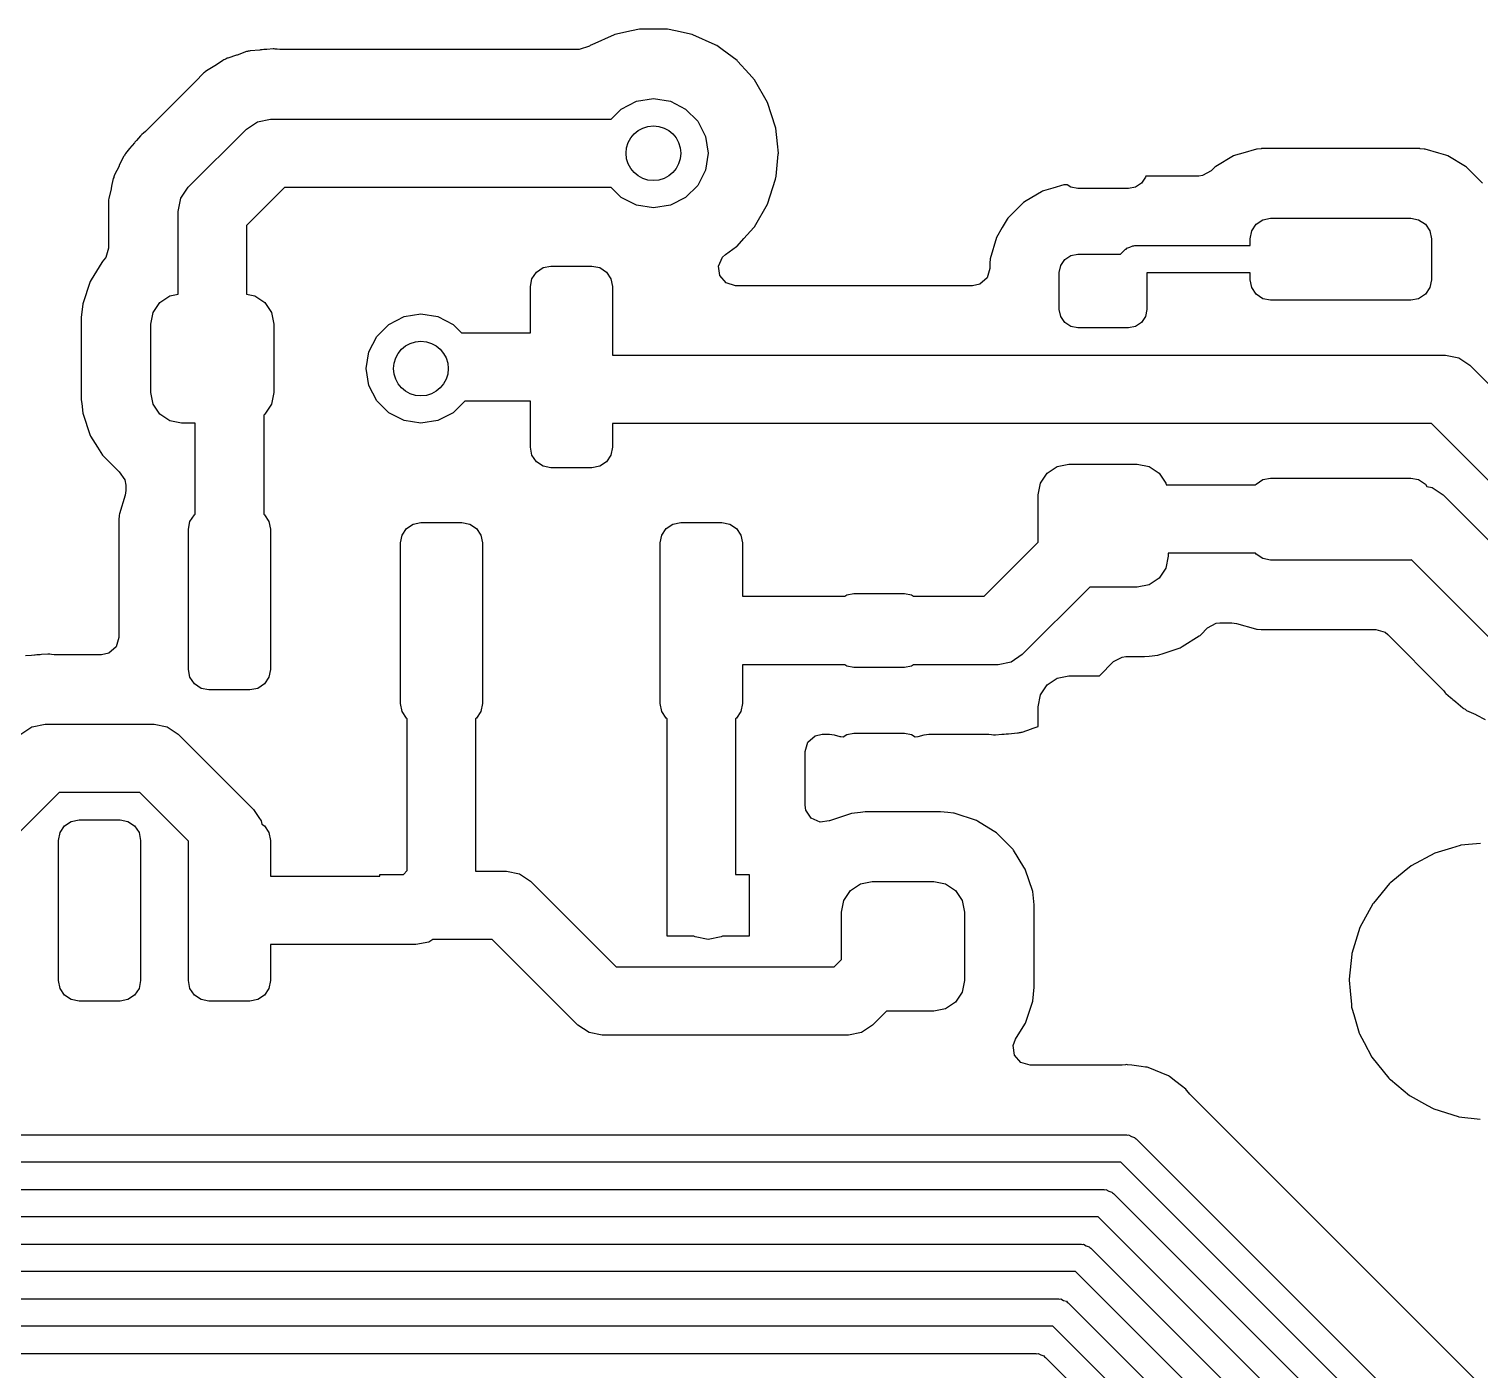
# Model space of a CAD drawing. Extents: x 1.41 to 5.39, y -5.53 to -2.36.
# Drawn here: x 4.7376 to 5.1552, y -4.0127 to -3.6266 of the extents above; entities that cross this region are included whole.
import ezdxf

# ---------------------------------------------------------------- set-up
doc = ezdxf.new("R2010")
doc.units = 0
doc.header["$MEASUREMENT"] = 0
doc.layers.add('BLACK', color=7, linetype='CONTINUOUS')

msp = doc.modelspace()

# ---------------------------------------------------------------- linework, layer by layer
at = {"layer": 'BLACK', "linetype": 'CONTINUOUS'}
for p, q in [((4.90597, -3.6283), (4.89958, -3.63115)), ((4.90621, -3.6282), (4.90597, -3.6283)), ((4.90597, -3.6283), (4.90597, -3.6283)), ((4.91096, -3.62719), (4.90621, -3.6282)), ((4.91331, -3.62669), (4.91096, -3.62719)), ((4.91356, -3.62663), (4.91331, -3.62669)), ((4.91331, -3.62669), (4.91331, -3.62669)), ((4.92108, -3.62663), (4.91356, -3.62663)), ((4.92134, -3.62669), (4.92108, -3.62663)), ((4.92368, -3.62719), (4.92134, -3.62669)), ((4.92134, -3.62669), (4.92134, -3.62669)), ((4.92844, -3.6282), (4.92368, -3.62719)), ((4.92867, -3.6283), (4.92844, -3.6282)), ((4.93507, -3.63115), (4.92867, -3.6283)), ((4.92867, -3.6283), (4.92867, -3.6283)), ((4.80017, -3.63314), (4.79747, -3.63412)), ((4.80046, -3.63311), (4.80017, -3.63314)), ((4.80069, -3.63305), (4.80046, -3.63311)), ((4.80092, -3.63301), (4.80069, -3.63305)), ((4.8012, -3.63292), (4.80092, -3.63301)), ((4.80406, -3.63269), (4.8012, -3.63292)), ((4.80423, -3.63267), (4.80406, -3.63269)), ((4.80469, -3.63262), (4.80423, -3.63267)), ((4.8052, -3.63256), (4.80469, -3.63262)), ((4.80534, -3.63254), (4.8052, -3.63256)), ((4.8052, -3.63256), (4.8052, -3.63256)), ((4.80566, -3.63254), (4.80534, -3.63254)), ((4.80606, -3.63252), (4.80566, -3.63254)), ((4.80785, -3.63238), (4.80606, -3.63252)), ((4.80814, -3.63235), (4.80785, -3.63238)), ((4.80785, -3.63238), (4.80785, -3.63238)), ((4.80842, -3.6324), (4.80814, -3.63235)), ((4.80898, -3.63248), (4.80842, -3.6324)), ((4.80842, -3.6324), (4.80842, -3.6324)), ((4.80973, -3.63254), (4.80898, -3.63248)), ((4.89596, -3.63254), (4.80973, -3.63254)), ((4.89888, -3.63159), (4.89596, -3.63254)), ((4.89913, -3.63141), (4.89888, -3.63159)), ((4.89934, -3.63126), (4.89913, -3.63141)), ((4.89913, -3.63141), (4.89913, -3.63141)), ((4.89958, -3.63115), (4.89934, -3.63126)), ((4.89958, -3.63115), (4.89958, -3.63115)), ((4.93531, -3.63126), (4.93507, -3.63115)), ((4.93507, -3.63115), (4.93507, -3.63115)), ((4.93552, -3.63141), (4.93531, -3.63126)), ((4.93707, -3.63254), (4.93552, -3.63141)), ((4.93552, -3.63141), (4.93552, -3.63141)), ((4.94139, -3.63567), (4.93707, -3.63254)), ((4.79108, -3.63719), (4.78862, -3.63868)), ((4.79122, -3.63709), (4.79108, -3.63719)), ((4.79338, -3.63568), (4.79122, -3.63709)), ((4.79362, -3.63552), (4.79338, -3.63568)), ((4.79338, -3.63568), (4.79338, -3.63568)), ((4.7939, -3.63542), (4.79362, -3.63552)), ((4.79411, -3.63531), (4.7939, -3.63542)), ((4.79432, -3.63521), (4.79411, -3.63531)), ((4.79457, -3.63506), (4.79432, -3.63521)), ((4.79485, -3.63498), (4.79457, -3.63506)), ((4.7973, -3.63418), (4.79485, -3.63498)), ((4.79485, -3.63498), (4.79485, -3.63498)), ((4.79747, -3.63412), (4.7973, -3.63418)), ((4.94156, -3.63587), (4.94139, -3.63567)), ((4.94487, -3.63955), (4.94156, -3.63587)), ((4.94156, -3.63587), (4.94156, -3.63587)), ((4.78561, -3.64165), (4.77111, -3.65615)), ((4.7857, -3.64155), (4.78561, -3.64165)), ((4.7876, -3.63955), (4.7857, -3.64155)), ((4.7878, -3.63934), (4.7876, -3.63955)), ((4.78804, -3.63918), (4.7878, -3.63934)), ((4.78817, -3.63907), (4.78804, -3.63918)), ((4.78829, -3.63897), (4.78817, -3.63907)), ((4.78862, -3.63868), (4.78829, -3.63897)), ((4.78829, -3.63897), (4.78829, -3.63897)), ((4.94642, -3.64126), (4.94487, -3.63955)), ((4.95018, -3.64777), (4.94642, -3.64126)), ((4.90517, -3.65256), (4.90807, -3.64966)), ((4.90807, -3.64966), (4.91246, -3.64742)), ((4.91246, -3.64742), (4.91732, -3.64665)), ((4.91732, -3.64665), (4.92219, -3.64742)), ((4.92219, -3.64742), (4.92658, -3.64966)), ((4.92658, -3.64966), (4.93006, -3.65315)), ((4.9525, -3.65492), (4.95018, -3.64777)), ((4.80013, -3.65544), (4.80332, -3.65331)), ((4.80332, -3.65331), (4.80709, -3.65256)), ((4.80709, -3.65256), (4.80709, -3.65256)), ((4.80709, -3.65256), (4.90517, -3.65256)), ((4.93006, -3.65315), (4.9323, -3.65754)), ((4.7685, -3.65873), (4.76823, -3.65903)), ((4.76966, -3.65737), (4.7685, -3.65873)), ((4.76985, -3.65715), (4.76966, -3.65736)), ((4.76966, -3.65736), (4.76966, -3.65737)), ((4.77008, -3.65697), (4.76985, -3.65715)), ((4.77054, -3.65664), (4.77008, -3.65697)), ((4.77008, -3.65697), (4.77008, -3.65697)), ((4.77111, -3.65615), (4.77054, -3.65664)), ((4.78339, -3.67217), (4.80013, -3.65544)), ((4.9323, -3.65754), (4.93307, -3.6624)), ((4.95253, -3.65518), (4.9525, -3.65492)), ((4.953, -3.65969), (4.95253, -3.65518)), ((4.95253, -3.65518), (4.95253, -3.65518)), ((4.76508, -3.66291), (4.76495, -3.66311)), ((4.76521, -3.66271), (4.76508, -3.66291)), ((4.76534, -3.66245), (4.76521, -3.66271)), ((4.7665, -3.66108), (4.76534, -3.66245)), ((4.7672, -3.66026), (4.7665, -3.66108)), ((4.76731, -3.66013), (4.7672, -3.66026)), ((4.76792, -3.65936), (4.76731, -3.66013)), ((4.76801, -3.65925), (4.76792, -3.65936)), ((4.76823, -3.65903), (4.76801, -3.65925)), ((4.93307, -3.6624), (4.9323, -3.66727)), ((4.9526, -3.66896), (4.95326, -3.66266)), ((4.95329, -3.6624), (4.953, -3.65969)), ((4.95326, -3.66266), (4.95329, -3.6624)), ((5.08696, -3.66234), (5.0849, -3.66294)), ((5.09089, -3.6612), (5.08696, -3.66234)), ((5.09114, -3.66118), (5.09089, -3.6612)), ((5.09227, -3.66109), (5.09114, -3.66118)), ((5.09114, -3.66118), (5.09114, -3.66118)), ((5.09236, -3.66108), (5.09227, -3.66109)), ((5.09227, -3.66109), (5.09227, -3.66109)), ((5.13795, -3.66108), (5.09236, -3.66108)), ((5.13805, -3.66109), (5.13795, -3.66108)), ((5.13917, -3.66118), (5.13805, -3.66109)), ((5.13805, -3.66109), (5.13805, -3.66109)), ((5.13942, -3.6612), (5.13917, -3.66118)), ((5.13917, -3.66118), (5.13917, -3.66118)), ((5.14336, -3.66234), (5.13942, -3.6612)), ((5.14541, -3.66294), (5.14336, -3.66234)), ((4.76348, -3.66609), (4.76217, -3.66865)), ((4.76356, -3.66594), (4.76348, -3.66609)), ((4.76477, -3.66334), (4.76356, -3.66594)), ((4.76495, -3.66311), (4.76477, -3.66334)), ((5.07896, -3.66636), (5.07782, -3.6675)), ((5.07923, -3.6662), (5.07896, -3.66636)), ((5.08433, -3.66318), (5.07923, -3.6662)), ((5.07923, -3.6662), (5.07923, -3.6662)), ((5.0846, -3.66303), (5.08433, -3.66318)), ((5.08433, -3.66318), (5.08433, -3.66318)), ((5.0849, -3.66294), (5.0846, -3.66303)), ((5.0849, -3.66294), (5.0849, -3.66294)), ((5.14571, -3.66303), (5.14541, -3.66294)), ((5.14541, -3.66294), (5.14541, -3.66294)), ((5.14598, -3.66318), (5.14571, -3.66303)), ((5.15108, -3.6662), (5.14598, -3.66318)), ((5.14598, -3.66318), (5.14598, -3.66318)), ((5.15135, -3.66636), (5.15108, -3.6662)), ((5.15108, -3.6662), (5.15108, -3.6662)), ((5.15598, -3.67099), (5.15135, -3.66636)), ((4.76183, -3.66964), (4.76145, -3.67143)), ((4.76195, -3.66938), (4.76183, -3.66964)), ((4.76202, -3.66916), (4.76195, -3.66938)), ((4.76211, -3.66893), (4.76202, -3.66916)), ((4.76217, -3.66865), (4.76211, -3.66893)), ((4.9323, -3.66727), (4.93006, -3.67166)), ((4.95018, -3.67703), (4.9525, -3.66988)), ((4.9525, -3.66988), (4.9526, -3.66896)), ((5.05779, -3.67099), (5.05607, -3.67214)), ((5.05895, -3.66927), (5.05779, -3.67099)), ((5.05901, -3.66896), (5.05895, -3.66927)), ((5.07431, -3.66896), (5.05901, -3.66896)), ((5.07537, -3.66884), (5.07431, -3.66896)), ((5.07782, -3.6675), (5.07537, -3.66884)), ((4.76052, -3.67542), (4.76049, -3.67586)), ((4.7612, -3.67263), (4.76052, -3.67542)), ((4.76124, -3.67246), (4.7612, -3.67263)), ((4.76145, -3.67143), (4.76124, -3.67246)), ((4.78051, -3.67913), (4.78126, -3.67537)), ((4.78126, -3.67537), (4.78339, -3.67217)), ((4.81116, -3.67224), (4.8002, -3.68321)), ((4.90517, -3.67224), (4.81116, -3.67224)), ((4.90807, -3.67514), (4.90517, -3.67224)), ((4.91246, -3.67738), (4.90807, -3.67514)), ((4.92658, -3.67514), (4.92219, -3.67738)), ((4.93006, -3.67166), (4.92658, -3.67514)), ((5.02906, -3.67348), (5.02465, -3.67609)), ((5.02933, -3.67332), (5.02906, -3.67348)), ((5.02906, -3.67348), (5.02906, -3.67348)), ((5.02963, -3.67324), (5.02933, -3.67332)), ((5.03231, -3.67246), (5.02963, -3.67324)), ((5.02963, -3.67324), (5.02963, -3.67324)), ((5.03547, -3.67154), (5.03231, -3.67246)), ((5.03642, -3.67146), (5.03547, -3.67154)), ((5.03743, -3.67214), (5.03642, -3.67146)), ((5.03947, -3.67255), (5.03743, -3.67214)), ((5.05404, -3.67255), (5.03947, -3.67255)), ((5.05607, -3.67214), (5.05404, -3.67255)), ((4.76047, -3.67618), (4.76041, -3.67646)), ((4.76041, -3.67646), (4.76043, -3.67729)), ((4.76043, -3.67729), (4.76049, -3.67951)), ((4.76048, -3.67601), (4.76047, -3.67618)), ((4.76049, -3.67586), (4.76048, -3.67601)), ((4.76049, -3.67586), (4.76049, -3.67586)), ((4.76049, -3.67951), (4.76049, -3.67964)), ((4.78051, -3.70295), (4.78051, -3.67913)), ((4.91732, -3.67815), (4.91246, -3.67738)), ((4.92219, -3.67738), (4.91732, -3.67815)), ((4.94642, -3.68354), (4.95018, -3.67703)), ((5.02382, -3.67658), (5.01929, -3.68111)), ((5.02465, -3.67609), (5.02382, -3.67658)), ((4.76049, -3.67964), (4.76049, -3.68973)), ((4.8002, -3.68321), (4.8002, -3.70295)), ((4.94338, -3.68692), (4.94625, -3.68373)), ((4.94625, -3.68373), (4.94642, -3.68354)), ((4.94625, -3.68373), (4.94625, -3.68373)), ((5.01774, -3.68373), (5.01603, -3.68662)), ((5.01913, -3.68138), (5.01774, -3.68373)), ((5.01929, -3.68111), (5.01913, -3.68138)), ((5.08952, -3.68475), (5.0908, -3.68283)), ((5.0908, -3.68283), (5.09272, -3.68155)), ((5.09272, -3.68155), (5.09498, -3.6811)), ((5.09498, -3.6811), (5.13533, -3.6811)), ((5.13533, -3.6811), (5.13759, -3.68155)), ((5.13759, -3.68155), (5.13951, -3.68283)), ((5.13951, -3.68283), (5.14079, -3.68475)), ((4.94139, -3.68913), (4.94338, -3.68692)), ((5.01603, -3.68662), (5.01425, -3.69277)), ((5.08907, -3.68701), (5.08952, -3.68475)), ((5.08907, -3.68898), (5.08907, -3.68701)), ((5.14079, -3.68475), (5.14124, -3.68701)), ((5.14124, -3.68701), (5.14124, -3.69882)), ((4.76049, -3.68973), (4.7597, -3.69241)), ((4.9372, -3.69233), (4.93803, -3.69157)), ((4.93803, -3.69157), (4.94118, -3.68928)), ((4.94118, -3.68928), (4.94139, -3.68913)), ((4.94118, -3.68928), (4.94118, -3.68928)), ((5.03571, -3.693), (5.03743, -3.69185)), ((5.03743, -3.69185), (5.03947, -3.69145)), ((5.03947, -3.69145), (5.05181, -3.69145)), ((5.05181, -3.69145), (5.05313, -3.69013)), ((5.05313, -3.69013), (5.05341, -3.68999)), ((5.05341, -3.68999), (5.0536, -3.68973)), ((5.0536, -3.68973), (5.05448, -3.68944)), ((5.05448, -3.68944), (5.0553, -3.68902)), ((5.0553, -3.68902), (5.05561, -3.68907)), ((5.05561, -3.68907), (5.05591, -3.68898)), ((5.05591, -3.68898), (5.08907, -3.68898)), ((4.75853, -3.69384), (4.75544, -3.69885)), ((4.75868, -3.69359), (4.75853, -3.69384)), ((4.75853, -3.69384), (4.75853, -3.69384)), ((4.75904, -3.69323), (4.75868, -3.69359)), ((4.7597, -3.69241), (4.75904, -3.69323)), ((4.88362, -3.69661), (4.88554, -3.69533)), ((4.88554, -3.69533), (4.8878, -3.69488)), ((4.8878, -3.69488), (4.89961, -3.69488)), ((4.89961, -3.69488), (4.90187, -3.69533)), ((4.90187, -3.69533), (4.90378, -3.69661)), ((4.93604, -3.69487), (4.9372, -3.69233)), ((4.93644, -3.69764), (4.93604, -3.69487)), ((5.01413, -3.69558), (5.01335, -3.69826)), ((5.01416, -3.69384), (5.01413, -3.6942)), ((5.01413, -3.6942), (5.01413, -3.69558)), ((5.01423, -3.69302), (5.01416, -3.69384)), ((5.01425, -3.69277), (5.01423, -3.69302)), ((5.01423, -3.69302), (5.01423, -3.69302)), ((5.03415, -3.69676), (5.03456, -3.69473)), ((5.03456, -3.69473), (5.03571, -3.693)), ((4.75515, -3.69933), (4.75303, -3.70572)), ((4.75544, -3.69885), (4.75515, -3.69933)), ((4.88189, -3.70079), (4.88234, -3.69853)), ((4.88234, -3.69853), (4.88362, -3.69661)), ((4.90378, -3.69661), (4.90506, -3.69853)), ((4.90506, -3.69853), (4.90551, -3.70079)), ((4.93827, -3.69975), (4.93644, -3.69764)), ((4.94095, -3.70054), (4.93827, -3.69975)), ((5.01123, -3.70009), (5.00917, -3.70054)), ((5.01335, -3.69826), (5.01123, -3.70009)), ((5.03415, -3.70739), (5.03415, -3.69676)), ((5.08907, -3.69685), (5.05935, -3.69685)), ((5.05935, -3.69685), (5.05935, -3.70739)), ((5.08907, -3.69882), (5.08907, -3.69685)), ((5.08952, -3.70108), (5.08907, -3.69882)), ((5.14124, -3.69882), (5.14079, -3.70108)), ((4.77523, -3.70535), (4.77811, -3.70343)), ((4.77811, -3.70343), (4.78051, -3.70295)), ((4.8002, -3.70295), (4.8026, -3.70343)), ((4.8026, -3.70343), (4.80548, -3.70535)), ((4.88189, -3.71407), (4.88189, -3.70079)), ((4.90551, -3.70079), (4.90551, -3.72056)), ((5.00917, -3.70054), (4.94095, -3.70054)), ((5.0908, -3.70299), (5.08952, -3.70108)), ((5.09272, -3.70427), (5.0908, -3.70299)), ((5.09498, -3.70472), (5.09272, -3.70427)), ((5.13759, -3.70427), (5.13533, -3.70472)), ((5.13951, -3.70299), (5.13759, -3.70427)), ((5.14079, -3.70108), (5.13951, -3.70299)), ((4.75303, -3.70572), (4.75262, -3.7097)), ((4.77264, -3.71161), (4.77331, -3.70822)), ((4.77331, -3.70822), (4.77523, -3.70535)), ((4.80548, -3.70535), (4.8074, -3.70822)), ((4.8074, -3.70822), (4.80807, -3.71161)), ((4.84553, -3.70943), (4.85039, -3.70866)), ((4.85039, -3.70866), (4.85526, -3.70943)), ((5.03456, -3.70942), (5.03415, -3.70739)), ((5.05935, -3.70739), (5.05895, -3.70942)), ((5.13533, -3.70472), (5.09498, -3.70472)), ((4.75262, -3.7097), (4.75262, -3.73322)), ((4.77264, -3.7313), (4.77264, -3.71161)), ((4.80807, -3.71161), (4.80807, -3.7313)), ((4.83765, -3.71515), (4.84114, -3.71167)), ((4.84114, -3.71167), (4.84553, -3.70943)), ((4.85526, -3.70943), (4.85965, -3.71167)), ((4.85965, -3.71167), (4.86206, -3.71407)), ((5.03571, -3.71115), (5.03456, -3.70942)), ((5.03743, -3.7123), (5.03571, -3.71115)), ((5.03947, -3.71271), (5.03743, -3.7123)), ((5.05404, -3.71271), (5.03947, -3.71271)), ((5.05607, -3.7123), (5.05404, -3.71271)), ((5.05779, -3.71115), (5.05607, -3.7123)), ((5.05895, -3.70942), (5.05779, -3.71115)), ((4.83542, -3.71954), (4.83765, -3.71515)), ((4.86206, -3.71407), (4.88189, -3.71407)), ((4.83465, -3.72441), (4.83542, -3.71954)), ((4.90551, -3.72056), (5.14535, -3.72056)), ((5.14535, -3.72056), (5.14912, -3.72131)), ((5.14912, -3.72131), (5.15231, -3.72344)), ((4.83542, -3.72928), (4.83465, -3.72441)), ((5.15231, -3.72344), (5.18477, -3.75591)), ((4.83765, -3.73367), (4.83542, -3.72928)), ((4.75262, -3.73322), (4.75263, -3.73335)), ((4.75263, -3.73335), (4.75263, -3.73335)), ((4.75263, -3.73335), (4.75274, -3.73443)), ((4.77331, -3.73469), (4.77264, -3.7313)), ((4.80807, -3.7313), (4.8074, -3.73469)), ((4.84114, -3.73715), (4.83765, -3.73367)), ((4.86304, -3.73376), (4.85965, -3.73715)), ((4.88189, -3.73376), (4.86304, -3.73376)), ((4.88189, -3.74705), (4.88189, -3.73376)), ((4.75274, -3.73443), (4.75304, -3.73724)), ((4.75304, -3.73724), (4.75517, -3.74363)), ((4.77523, -3.73756), (4.77331, -3.73469)), ((4.77811, -3.73948), (4.77523, -3.73756)), ((4.80548, -3.73756), (4.80512, -3.7378)), ((4.80512, -3.7378), (4.80512, -3.76633)), ((4.8074, -3.73469), (4.80548, -3.73756)), ((4.84553, -3.73939), (4.84114, -3.73715)), ((4.85965, -3.73715), (4.85526, -3.73939)), ((4.7815, -3.74016), (4.77811, -3.73948)), ((4.78543, -3.74016), (4.7815, -3.74016)), ((4.78543, -3.76633), (4.78543, -3.74016)), ((4.85039, -3.74016), (4.84553, -3.73939)), ((4.85526, -3.73939), (4.85039, -3.74016)), ((5.14127, -3.74025), (4.90551, -3.74025)), ((4.90551, -3.74025), (4.90551, -3.74705)), ((5.1757, -3.77468), (5.14127, -3.74025)), ((4.75517, -3.74363), (4.75532, -3.74388)), ((4.75532, -3.74388), (4.75532, -3.74388)), ((4.75532, -3.74388), (4.7573, -3.74707)), ((4.7573, -3.74707), (4.75871, -3.74936)), ((4.75871, -3.74936), (4.75891, -3.74956)), ((4.75891, -3.74956), (4.75917, -3.74981)), ((4.75917, -3.74981), (4.76348, -3.75412)), ((4.88234, -3.74931), (4.88189, -3.74705)), ((4.88362, -3.75122), (4.88234, -3.74931)), ((4.90506, -3.74931), (4.90378, -3.75122)), ((4.90551, -3.74705), (4.90506, -3.74931)), ((4.76348, -3.75412), (4.76357, -3.75417)), ((4.76357, -3.75417), (4.76514, -3.75639)), ((4.88554, -3.7525), (4.88362, -3.75122)), ((4.8878, -3.75295), (4.88554, -3.7525)), ((4.89961, -3.75295), (4.8878, -3.75295)), ((4.90187, -3.7525), (4.89961, -3.75295)), ((4.90378, -3.75122), (4.90187, -3.7525)), ((5.02873, -3.75735), (5.03065, -3.75447)), ((5.03065, -3.75447), (5.03352, -3.75255)), ((5.03352, -3.75255), (5.03691, -3.75188)), ((5.03691, -3.75188), (5.05659, -3.75188)), ((5.05659, -3.75188), (5.05998, -3.75255)), ((5.05998, -3.75255), (5.06286, -3.75447)), ((5.06286, -3.75447), (5.06478, -3.75735)), ((4.76514, -3.75639), (4.76541, -3.75801)), ((4.76541, -3.75801), (4.76541, -3.7595)), ((5.02805, -3.76074), (5.02873, -3.75735)), ((5.06478, -3.75735), (5.06488, -3.75787)), ((5.06488, -3.75787), (5.09064, -3.75787)), ((5.09064, -3.75787), (5.0908, -3.75764)), ((5.0908, -3.75764), (5.09272, -3.75636)), ((5.09272, -3.75636), (5.09498, -3.75591)), ((5.09498, -3.75591), (5.13533, -3.75591)), ((5.13533, -3.75591), (5.13759, -3.75636)), ((5.13759, -3.75636), (5.13951, -3.75764)), ((5.13951, -3.75764), (5.13997, -3.75833)), ((5.13997, -3.75833), (5.14145, -3.75862)), ((5.14145, -3.75862), (5.14465, -3.76076)), ((4.76522, -3.76088), (4.76366, -3.76623)), ((4.76541, -3.7595), (4.76522, -3.76088)), ((5.02805, -3.77438), (5.02805, -3.76074)), ((5.14465, -3.76076), (5.17127, -3.78738)), ((4.76356, -3.76658), (4.76344, -3.76805)), ((4.76366, -3.76623), (4.76356, -3.76658)), ((4.78391, -3.76841), (4.78519, -3.76649)), ((4.78519, -3.76649), (4.78543, -3.76633)), ((4.80512, -3.76633), (4.80536, -3.76649)), ((4.80536, -3.76649), (4.80664, -3.76841)), ((4.76344, -3.76805), (4.76344, -3.80181)), ((4.78346, -3.77067), (4.78391, -3.76841)), ((4.78346, -3.81102), (4.78346, -3.77067)), ((4.80664, -3.76841), (4.80709, -3.77067)), ((4.80709, -3.77067), (4.80709, -3.81102)), ((4.84494, -3.77235), (4.84622, -3.77043)), ((4.84622, -3.77043), (4.84813, -3.76915)), ((4.84813, -3.76915), (4.85039, -3.7687)), ((4.85039, -3.7687), (4.8622, -3.7687)), ((4.8622, -3.7687), (4.86446, -3.76915)), ((4.86446, -3.76915), (4.86638, -3.77043)), ((4.86638, -3.77043), (4.86766, -3.77235)), ((4.91974, -3.77235), (4.92102, -3.77043)), ((4.92102, -3.77043), (4.92294, -3.76915)), ((4.92294, -3.76915), (4.9252, -3.7687)), ((4.9252, -3.7687), (4.93701, -3.7687)), ((4.93701, -3.7687), (4.93927, -3.76915)), ((4.93927, -3.76915), (4.94118, -3.77043)), ((4.94118, -3.77043), (4.94246, -3.77235)), ((4.84449, -3.77461), (4.84494, -3.77235)), ((4.84449, -3.82087), (4.84449, -3.77461)), ((4.86766, -3.77235), (4.86811, -3.77461)), ((4.86811, -3.77461), (4.86811, -3.82087)), ((4.91929, -3.77461), (4.91974, -3.77235)), ((4.91929, -3.82087), (4.91929, -3.77461)), ((4.94246, -3.77235), (4.94291, -3.77461)), ((4.94291, -3.77461), (4.94291, -3.78996)), ((5.01247, -3.78996), (5.02805, -3.77438)), ((5.06545, -3.77845), (5.06478, -3.78184)), ((5.09064, -3.77756), (5.06545, -3.77756)), ((5.06545, -3.77756), (5.06545, -3.77845)), ((5.0908, -3.7778), (5.09064, -3.77756)), ((5.09272, -3.77908), (5.0908, -3.7778)), ((5.09498, -3.77953), (5.09272, -3.77908)), ((5.13533, -3.77953), (5.09498, -3.77953)), ((5.13554, -3.77949), (5.13533, -3.77953)), ((5.16024, -3.80418), (5.13554, -3.77949)), ((5.06478, -3.78184), (5.06286, -3.78472)), ((5.04295, -3.78731), (5.0235, -3.80676)), ((5.05659, -3.78731), (5.04295, -3.78731)), ((5.05998, -3.78664), (5.05659, -3.78731)), ((5.06286, -3.78472), (5.05998, -3.78664)), ((4.94291, -3.78996), (4.97239, -3.78996)), ((4.97239, -3.78996), (4.97297, -3.78958)), ((4.97297, -3.78958), (4.975, -3.78917)), ((4.975, -3.78917), (4.98957, -3.78917)), ((4.98957, -3.78917), (4.9916, -3.78958)), ((4.9916, -3.78958), (4.99217, -3.78996)), ((4.99217, -3.78996), (5.01247, -3.78996)), ((5.07486, -3.80103), (5.07685, -3.79903)), ((5.07685, -3.79903), (5.07931, -3.79769)), ((5.07931, -3.79769), (5.08037, -3.79758)), ((5.08037, -3.79758), (5.08381, -3.79758)), ((5.08381, -3.79758), (5.08519, -3.79778)), ((5.08519, -3.79778), (5.09065, -3.79936)), ((5.09065, -3.79936), (5.09065, -3.79936)), ((5.09065, -3.79936), (5.09089, -3.79943)), ((5.09089, -3.79943), (5.09114, -3.79945)), ((5.09114, -3.79945), (5.09114, -3.79945)), ((5.09114, -3.79945), (5.09227, -3.79954)), ((5.09227, -3.79954), (5.09227, -3.79954)), ((5.09227, -3.79954), (5.09236, -3.79955)), ((5.09236, -3.79955), (5.12523, -3.79955)), ((5.12523, -3.79955), (5.12791, -3.80033)), ((5.12791, -3.80033), (5.12874, -3.801)), ((4.76266, -3.80449), (4.76055, -3.80632)), ((4.76344, -3.80181), (4.76266, -3.80449)), ((5.06431, -3.80632), (5.06865, -3.80487)), ((5.06865, -3.80487), (5.06893, -3.80478)), ((5.06865, -3.80487), (5.06865, -3.80487)), ((5.06893, -3.80478), (5.06947, -3.80444)), ((5.06947, -3.80444), (5.07441, -3.80139)), ((5.07441, -3.80139), (5.07465, -3.80124)), ((5.07465, -3.80124), (5.07486, -3.80103)), ((5.07486, -3.80103), (5.07486, -3.80103)), ((5.12874, -3.801), (5.14421, -3.81647)), ((4.7383, -3.80699), (4.73659, -3.80713)), ((4.73917, -3.80692), (4.7383, -3.80699)), ((4.73934, -3.8069), (4.73917, -3.80692)), ((4.73979, -3.80685), (4.73934, -3.8069)), ((4.7403, -3.80679), (4.73979, -3.80685)), ((4.74045, -3.80677), (4.7403, -3.80679)), ((4.7403, -3.80679), (4.7403, -3.80679)), ((4.74077, -3.80677), (4.74045, -3.80677)), ((4.74117, -3.80675), (4.74077, -3.80677)), ((4.74295, -3.80661), (4.74117, -3.80675)), ((4.74324, -3.80659), (4.74295, -3.80661)), ((4.74295, -3.80661), (4.74295, -3.80661)), ((4.74353, -3.80663), (4.74324, -3.80659)), ((4.74409, -3.80671), (4.74353, -3.80663)), ((4.74353, -3.80663), (4.74353, -3.80663)), ((4.74483, -3.80677), (4.74409, -3.80671)), ((4.75848, -3.80677), (4.74483, -3.80677)), ((4.76055, -3.80632), (4.75848, -3.80677)), ((5.02031, -3.8089), (5.01654, -3.80965)), ((5.0235, -3.80676), (5.02031, -3.8089)), ((5.04568, -3.8129), (5.04979, -3.80878)), ((5.04979, -3.80878), (5.05225, -3.80744)), ((5.05225, -3.80744), (5.0533, -3.80733)), ((5.0533, -3.80733), (5.05851, -3.80733)), ((5.05851, -3.80733), (5.05864, -3.80732)), ((5.05864, -3.80732), (5.05998, -3.80718)), ((5.05864, -3.80732), (5.05864, -3.80732)), ((5.05998, -3.80718), (5.06254, -3.80691)), ((5.06254, -3.80691), (5.06431, -3.80632)), ((4.78391, -3.81328), (4.78346, -3.81102)), ((4.78519, -3.8152), (4.78391, -3.81328)), ((4.80664, -3.81328), (4.80536, -3.8152)), ((4.80709, -3.81102), (4.80664, -3.81328)), ((4.97239, -3.80965), (4.94291, -3.80965)), ((4.94291, -3.80965), (4.94291, -3.82087)), ((4.97297, -3.81003), (4.97239, -3.80965)), ((4.975, -3.81043), (4.97297, -3.81003)), ((4.98957, -3.81043), (4.975, -3.81043)), ((4.9916, -3.81003), (4.98957, -3.81043)), ((4.99217, -3.80965), (4.9916, -3.81003)), ((5.01654, -3.80965), (4.99217, -3.80965)), ((5.03352, -3.81358), (5.03691, -3.8129)), ((5.03691, -3.8129), (5.04568, -3.8129)), ((4.78711, -3.81648), (4.78519, -3.8152)), ((4.78937, -3.81693), (4.78711, -3.81648)), ((4.80118, -3.81693), (4.78937, -3.81693)), ((4.80344, -3.81648), (4.80118, -3.81693)), ((4.80536, -3.8152), (4.80344, -3.81648)), ((5.02873, -3.81837), (5.03065, -3.8155)), ((5.03065, -3.8155), (5.03352, -3.81358)), ((5.14421, -3.81647), (5.1447, -3.81704)), ((5.1447, -3.81704), (5.14504, -3.8175)), ((4.84494, -3.82313), (4.84449, -3.82087)), ((4.86811, -3.82087), (4.86766, -3.82313)), ((4.91974, -3.82313), (4.91929, -3.82087)), ((4.94291, -3.82087), (4.94246, -3.82313)), ((5.02805, -3.82176), (5.02873, -3.81837)), ((5.14504, -3.8175), (5.14504, -3.8175)), ((5.14504, -3.8175), (5.14521, -3.81773)), ((5.14521, -3.81773), (5.14543, -3.81792)), ((5.14543, -3.81792), (5.14543, -3.81792)), ((5.14543, -3.81792), (5.14679, -3.81908)), ((5.14679, -3.81908), (5.14709, -3.81935)), ((5.14709, -3.81935), (5.14731, -3.81957)), ((5.14731, -3.81957), (5.14743, -3.81966)), ((5.14743, -3.81966), (5.14819, -3.82027)), ((5.14819, -3.82027), (5.14832, -3.82038)), ((5.14832, -3.82038), (5.15029, -3.82205)), ((4.84622, -3.82504), (4.84494, -3.82313)), ((4.84646, -3.8252), (4.84622, -3.82504)), ((4.84646, -3.86895), (4.84646, -3.8252)), ((4.86638, -3.82504), (4.86614, -3.8252)), ((4.86614, -3.8252), (4.86614, -3.86909)), ((4.86766, -3.82313), (4.86638, -3.82504)), ((4.92102, -3.82504), (4.91974, -3.82313)), ((4.92126, -3.8252), (4.92102, -3.82504)), ((4.92126, -3.87008), (4.92126, -3.8252)), ((4.94118, -3.82504), (4.94094, -3.8252)), ((4.94094, -3.8252), (4.94094, -3.87008)), ((4.94246, -3.82313), (4.94118, -3.82504)), ((5.02805, -3.82747), (5.02805, -3.82176)), ((5.15029, -3.82205), (5.15051, -3.82224)), ((5.15051, -3.82224), (5.15077, -3.82237)), ((5.15077, -3.82237), (5.15097, -3.8225)), ((5.15097, -3.8225), (5.15117, -3.82263)), ((5.15117, -3.82263), (5.1514, -3.82281)), ((5.1514, -3.82281), (5.154, -3.82402)), ((5.154, -3.82402), (5.15416, -3.8241)), ((5.15416, -3.8241), (5.15672, -3.82541)), ((4.73523, -3.82967), (4.73843, -3.82754)), ((4.73843, -3.82754), (4.73851, -3.82752)), ((4.73851, -3.82752), (4.74219, -3.82679)), ((4.74219, -3.82679), (4.74219, -3.82679)), ((4.74219, -3.82679), (4.77356, -3.82679)), ((4.77356, -3.82679), (4.77732, -3.82754)), ((4.77732, -3.82754), (4.78052, -3.82967)), ((4.78052, -3.82967), (4.80224, -3.85139)), ((4.96386, -3.83011), (4.96593, -3.82967)), ((4.96593, -3.82967), (4.96798, -3.82967)), ((4.96798, -3.82967), (4.96936, -3.82986)), ((4.96936, -3.82986), (4.97101, -3.83034)), ((4.97195, -3.83041), (4.97297, -3.82974)), ((4.97297, -3.82974), (4.975, -3.82933)), ((4.975, -3.82933), (4.98957, -3.82933)), ((4.98957, -3.82933), (4.9916, -3.82974)), ((4.9916, -3.82974), (4.99262, -3.83041)), ((4.99356, -3.83034), (4.9952, -3.82986)), ((4.9952, -3.82986), (4.99659, -3.82967)), ((4.99659, -3.82967), (5.0139, -3.82967)), ((5.0139, -3.82967), (5.01465, -3.82972)), ((5.01465, -3.82972), (5.01521, -3.82981)), ((5.01521, -3.82981), (5.01521, -3.82981)), ((5.01521, -3.82981), (5.01549, -3.82985)), ((5.01549, -3.82985), (5.01578, -3.82983)), ((5.01578, -3.82983), (5.01757, -3.82968)), ((5.01578, -3.82983), (5.01578, -3.82983)), ((5.01757, -3.82968), (5.01797, -3.82967)), ((5.01797, -3.82967), (5.01829, -3.82967)), ((5.01829, -3.82967), (5.01881, -3.8296)), ((5.01881, -3.8296), (5.0194, -3.82954)), ((5.0194, -3.82954), (5.01957, -3.82952)), ((5.01957, -3.82952), (5.02215, -3.82931)), ((5.02215, -3.82931), (5.02244, -3.82929)), ((5.02215, -3.82931), (5.02215, -3.82931)), ((5.02244, -3.82929), (5.02271, -3.8292)), ((5.02271, -3.8292), (5.02294, -3.82915)), ((5.02294, -3.82915), (5.02317, -3.8291)), ((5.02317, -3.8291), (5.02346, -3.82906)), ((5.02346, -3.82906), (5.02616, -3.82808)), ((5.02616, -3.82808), (5.02633, -3.82803)), ((5.02633, -3.82803), (5.02805, -3.82747)), ((4.96096, -3.83463), (4.96175, -3.83194)), ((4.96175, -3.83194), (4.96386, -3.83011)), ((4.97101, -3.83034), (4.97126, -3.83036)), ((4.97126, -3.83036), (4.97126, -3.83036)), ((4.97126, -3.83036), (4.97195, -3.83041)), ((4.99262, -3.83041), (4.99356, -3.83034)), ((4.96096, -3.8501), (4.96096, -3.83463)), ((4.74627, -3.84648), (4.73228, -3.86046)), ((4.76948, -3.84648), (4.74627, -3.84648)), ((4.78346, -3.86046), (4.76948, -3.84648)), ((4.96118, -3.85154), (4.96096, -3.8501)), ((4.74779, -3.85606), (4.74971, -3.85478)), ((4.74971, -3.85478), (4.75197, -3.85433)), ((4.75197, -3.85433), (4.76378, -3.85433)), ((4.76378, -3.85433), (4.76604, -3.85478)), ((4.76604, -3.85478), (4.76796, -3.85606)), ((4.80224, -3.85139), (4.80224, -3.85139)), ((4.80224, -3.85139), (4.80376, -3.85367)), ((4.80376, -3.85367), (4.80437, -3.85459)), ((4.80437, -3.85459), (4.80456, -3.85553)), ((4.96271, -3.85388), (4.96118, -3.85154)), ((4.96527, -3.85502), (4.96271, -3.85388)), ((4.96793, -3.85461), (4.96527, -3.85502)), ((4.96798, -3.85458), (4.96793, -3.85461)), ((4.97437, -3.85245), (4.96798, -3.85458)), ((4.97693, -3.85218), (4.97437, -3.85245)), ((4.97827, -3.85204), (4.97693, -3.85218)), ((4.9784, -3.85203), (4.97827, -3.85204)), ((4.97827, -3.85204), (4.97827, -3.85204)), ((4.99995, -3.85203), (4.9784, -3.85203)), ((5.00203, -3.85224), (4.99995, -3.85203)), ((5.00366, -3.85241), (5.00203, -3.85224)), ((5.00393, -3.85244), (5.00366, -3.85241)), ((5.00366, -3.85241), (5.00366, -3.85241)), ((5.01032, -3.85456), (5.00393, -3.85244)), ((5.01056, -3.85471), (5.01032, -3.85456)), ((5.01513, -3.85752), (5.01056, -3.85471)), ((5.01056, -3.85471), (5.01056, -3.85471)), ((4.74606, -3.86024), (4.74651, -3.85798)), ((4.74651, -3.85798), (4.74779, -3.85606)), ((4.76796, -3.85606), (4.76924, -3.85798)), ((4.76924, -3.85798), (4.76969, -3.86024)), ((4.80456, -3.85553), (4.80536, -3.85606)), ((4.80536, -3.85606), (4.80664, -3.85798)), ((4.80664, -3.85798), (4.80709, -3.86024)), ((5.01605, -3.85809), (5.01513, -3.85752)), ((5.02082, -3.86285), (5.01605, -3.85809)), ((4.74606, -3.90059), (4.74606, -3.86024)), ((4.76969, -3.86024), (4.76969, -3.90059)), ((4.78346, -3.90059), (4.78346, -3.86046)), ((4.80709, -3.86024), (4.80709, -3.87057)), ((5.02097, -3.86309), (5.02082, -3.86285)), ((5.02396, -3.86792), (5.02097, -3.86309)), ((5.147, -3.86247), (5.14228, -3.8639)), ((5.1495, -3.86172), (5.147, -3.86247)), ((5.14973, -3.86165), (5.1495, -3.86172)), ((5.1495, -3.86172), (5.1495, -3.86172)), ((5.1531, -3.86132), (5.14973, -3.86165)), ((5.1554, -3.86109), (5.1531, -3.86132)), ((5.1354, -3.86756), (5.13337, -3.86921)), ((5.14228, -3.8639), (5.1354, -3.86756)), ((4.80709, -3.87057), (4.83858, -3.87057)), ((4.83858, -3.87057), (4.83858, -3.87008)), ((4.83858, -3.87008), (4.84533, -3.87008)), ((4.84533, -3.87008), (4.84646, -3.86895)), ((4.86614, -3.86909), (4.875, -3.86909)), ((4.875, -3.86909), (4.87877, -3.86984)), ((4.87877, -3.86984), (4.88196, -3.87198)), ((4.92126, -3.8878), (4.92126, -3.87008)), ((4.92126, -3.87008), (4.92126, -3.87008)), ((4.94094, -3.87008), (4.94488, -3.87008)), ((4.94488, -3.87008), (4.94488, -3.8878)), ((5.02436, -3.86857), (5.02396, -3.86792)), ((5.02445, -3.86885), (5.02436, -3.86857)), ((5.02536, -3.87156), (5.02445, -3.86885)), ((5.02445, -3.86885), (5.02445, -3.86885)), ((5.02649, -3.87496), (5.02536, -3.87156)), ((5.13337, -3.86921), (5.12956, -3.87232)), ((4.88196, -3.87198), (4.90662, -3.89663)), ((4.97213, -3.87752), (4.97405, -3.87464)), ((4.97405, -3.87464), (4.97693, -3.87272)), ((4.97693, -3.87272), (4.98032, -3.87205)), ((4.98032, -3.87205), (4.99803, -3.87205)), ((4.99803, -3.87205), (5.00142, -3.87272)), ((5.00142, -3.87272), (5.0043, -3.87464)), ((5.0043, -3.87464), (5.00622, -3.87752)), ((5.02669, -3.87687), (5.02649, -3.87496)), ((5.12921, -3.87266), (5.12456, -3.87829)), ((5.12937, -3.87248), (5.12921, -3.87266)), ((5.12921, -3.87266), (5.12921, -3.87266)), ((5.12956, -3.87232), (5.12937, -3.87248)), ((5.12956, -3.87232), (5.12956, -3.87232)), ((4.97146, -3.88091), (4.97213, -3.87752)), ((5.00622, -3.87752), (5.00689, -3.88091)), ((5.02689, -3.87875), (5.02669, -3.87687)), ((5.02691, -3.87899), (5.02689, -3.87875)), ((5.02691, -3.90251), (5.02691, -3.87899)), ((5.1244, -3.87848), (5.1207, -3.88533)), ((5.12456, -3.87829), (5.1244, -3.87848)), ((5.12456, -3.87829), (5.12456, -3.87829)), ((4.97146, -3.89455), (4.97146, -3.88091)), ((5.00689, -3.88091), (5.00689, -3.90059)), ((4.92895, -3.8878), (4.92126, -3.8878)), ((4.9293, -3.88803), (4.92895, -3.8878)), ((4.93307, -3.88878), (4.9293, -3.88803)), ((4.93684, -3.88803), (4.93307, -3.88878)), ((4.93719, -3.8878), (4.93684, -3.88803)), ((4.94488, -3.8878), (4.93719, -3.8878)), ((5.1207, -3.88533), (5.1184, -3.89277)), ((4.84892, -3.89026), (4.80709, -3.89026)), ((4.80709, -3.89026), (4.80709, -3.90059)), ((4.85268, -3.88951), (4.84892, -3.89026)), ((4.85377, -3.88878), (4.85268, -3.88951)), ((4.87092, -3.88878), (4.85377, -3.88878)), ((4.89558, -3.91344), (4.87092, -3.88878)), ((4.90662, -3.89663), (4.96937, -3.89663)), ((4.96937, -3.89663), (4.97146, -3.89455)), ((5.11837, -3.89301), (5.11761, -3.90024)), ((5.1184, -3.89277), (5.11837, -3.89301)), ((5.11837, -3.89301), (5.11837, -3.89301)), ((4.74651, -3.90285), (4.74606, -3.90059)), ((4.76969, -3.90059), (4.76924, -3.90285)), ((4.78391, -3.90285), (4.78346, -3.90059)), ((4.80709, -3.90059), (4.80664, -3.90285)), ((5.00689, -3.90059), (5.00622, -3.90398)), ((5.11761, -3.90024), (5.11758, -3.90051)), ((5.11758, -3.90051), (5.11787, -3.9036)), ((4.74779, -3.90477), (4.74651, -3.90285)), ((4.74971, -3.90605), (4.74779, -3.90477)), ((4.76796, -3.90477), (4.76604, -3.90605)), ((4.76924, -3.90285), (4.76796, -3.90477)), ((4.78519, -3.90477), (4.78391, -3.90285)), ((4.78711, -3.90605), (4.78519, -3.90477)), ((4.80536, -3.90477), (4.80344, -3.90605)), ((4.80664, -3.90285), (4.80536, -3.90477)), ((5.00622, -3.90398), (5.0043, -3.90685)), ((5.0265, -3.90649), (5.02691, -3.90251)), ((5.11787, -3.9036), (5.11822, -3.90746)), ((4.75197, -3.9065), (4.74971, -3.90605)), ((4.76378, -3.9065), (4.75197, -3.9065)), ((4.76604, -3.90605), (4.76378, -3.9065)), ((4.78937, -3.9065), (4.78711, -3.90605)), ((4.80118, -3.9065), (4.78937, -3.9065)), ((4.80344, -3.90605), (4.80118, -3.9065)), ((5.00142, -3.90877), (4.99803, -3.90945)), ((5.0043, -3.90685), (5.00142, -3.90877)), ((5.02438, -3.91288), (5.0265, -3.90649)), ((5.11822, -3.90746), (5.11829, -3.90826)), ((5.11829, -3.90826), (5.11836, -3.9085)), ((5.11836, -3.9085), (5.11836, -3.9085)), ((5.11836, -3.9085), (5.1189, -3.91035)), ((4.89877, -3.91557), (4.89558, -3.91344)), ((4.9804, -3.91344), (4.97721, -3.91557)), ((4.98439, -3.90945), (4.9804, -3.91344)), ((4.99803, -3.90945), (4.98439, -3.90945)), ((5.02158, -3.91743), (5.02423, -3.91312)), ((5.02423, -3.91312), (5.02438, -3.91288)), ((5.02423, -3.91312), (5.02423, -3.91312)), ((5.1189, -3.91035), (5.12049, -3.91573)), ((4.90254, -3.91632), (4.89877, -3.91557)), ((4.97344, -3.91632), (4.90254, -3.91632)), ((4.97721, -3.91557), (4.97344, -3.91632)), ((5.02089, -3.91933), (5.02158, -3.91743)), ((5.12049, -3.91573), (5.1206, -3.91595)), ((5.1206, -3.91595), (5.1206, -3.91595)), ((5.1206, -3.91595), (5.12192, -3.91847)), ((5.02129, -3.92209), (5.02089, -3.91933)), ((5.12192, -3.91847), (5.1241, -3.92263)), ((5.02312, -3.92421), (5.02129, -3.92209)), ((5.0258, -3.92499), (5.02312, -3.92421)), ((5.05159, -3.92499), (5.0258, -3.92499)), ((5.05223, -3.92495), (5.05159, -3.92499)), ((5.05316, -3.92483), (5.05223, -3.92495)), ((5.05348, -3.92479), (5.05316, -3.92483)), ((5.05316, -3.92483), (5.05316, -3.92483)), ((5.0538, -3.92483), (5.05348, -3.92479)), ((5.05505, -3.92499), (5.0538, -3.92483)), ((5.05774, -3.92535), (5.05505, -3.92499)), ((5.05505, -3.92499), (5.05505, -3.92499)), ((5.05505, -3.92499), (5.05505, -3.92499)), ((5.05897, -3.92551), (5.05774, -3.92535)), ((5.05941, -3.92557), (5.05897, -3.92551)), ((5.05973, -3.92561), (5.05941, -3.92557)), ((5.05941, -3.92557), (5.05941, -3.92557)), ((5.06556, -3.92803), (5.05973, -3.92561)), ((5.1241, -3.92263), (5.12898, -3.9287)), ((5.06582, -3.92822), (5.06556, -3.92803)), ((5.06771, -3.92968), (5.06582, -3.92822)), ((5.06582, -3.92822), (5.06582, -3.92822)), ((5.06931, -3.9309), (5.06771, -3.92968)), ((5.12898, -3.9287), (5.12916, -3.92886)), ((5.12916, -3.92886), (5.12945, -3.9291)), ((5.12945, -3.9291), (5.13494, -3.93371)), ((5.07057, -3.93187), (5.06931, -3.9309)), ((5.06931, -3.9309), (5.06931, -3.9309)), ((5.07076, -3.93212), (5.07057, -3.93187)), ((5.07133, -3.93286), (5.07076, -3.93212)), ((5.07176, -3.93335), (5.07133, -3.93286)), ((5.15523, -4.01682), (5.07176, -3.93335)), ((5.13494, -3.93371), (5.13515, -3.93382)), ((5.13515, -3.93382), (5.13515, -3.93382)), ((5.13515, -3.93382), (5.14016, -3.93657)), ((5.14016, -3.93657), (5.14176, -3.93746)), ((5.14176, -3.93746), (5.14199, -3.93753)), ((5.14199, -3.93753), (5.14199, -3.93753)), ((5.14199, -3.93753), (5.14895, -3.93974)), ((5.14895, -3.93974), (5.14919, -3.93981)), ((5.14919, -3.93981), (5.15525, -3.94049)), ((4.66155, -3.94501), (5.05348, -3.94501)), ((5.05348, -3.94501), (5.05378, -3.94511)), ((5.05378, -3.94511), (5.0541, -3.94506)), ((5.0541, -3.94506), (5.05492, -3.94548)), ((5.05492, -3.94548), (5.05579, -3.94577)), ((5.05579, -3.94577), (5.05598, -3.94602)), ((5.05598, -3.94602), (5.05626, -3.94617)), ((5.05626, -3.94617), (5.14242, -4.03232)), ((5.05185, -3.95289), (4.66155, -3.95289)), ((5.13569, -4.03673), (5.05185, -3.95289)), ((4.61615, -3.96074), (5.04697, -3.96074)), ((5.04697, -3.96074), (5.04727, -3.96084)), ((5.04727, -3.96084), (5.04758, -3.96079)), ((5.04758, -3.96079), (5.0484, -3.96121)), ((5.0484, -3.96121), (5.04928, -3.9615)), ((5.04928, -3.9615), (5.04947, -3.96175)), ((5.04947, -3.96175), (5.04975, -3.9619)), ((5.04975, -3.9619), (5.12669, -4.03883)), ((5.04533, -3.96862), (4.61452, -3.96862)), ((5.11997, -4.04325), (5.04533, -3.96862)), ((4.60964, -3.97647), (5.04045, -3.97647)), ((5.04045, -3.97647), (5.04075, -3.97657)), ((5.04075, -3.97657), (5.04107, -3.97652)), ((5.04107, -3.97652), (5.04189, -3.97694)), ((5.04189, -3.97694), (5.04276, -3.97722)), ((5.04276, -3.97722), (5.04295, -3.97748)), ((5.04295, -3.97748), (5.04323, -3.97763)), ((5.04323, -3.97763), (5.11096, -4.04535)), ((5.03882, -3.98435), (4.60801, -3.98435)), ((5.10424, -4.04976), (5.03882, -3.98435)), ((4.60312, -3.9922), (5.03393, -3.9922)), ((5.03393, -3.9922), (5.03424, -3.9923)), ((5.03424, -3.9923), (5.03455, -3.99225)), ((5.03455, -3.99225), (5.03537, -3.99267)), ((5.03537, -3.99267), (5.03625, -3.99295)), ((5.03625, -3.99295), (5.03644, -3.99321)), ((5.03644, -3.99321), (5.03672, -3.99335)), ((5.03672, -3.99335), (5.09523, -4.05186)), ((5.0323, -4.00008), (4.60149, -4.00008)), ((5.08851, -4.05628), (5.0323, -4.00008)), ((4.59661, -4.00793), (5.02742, -4.00793)), ((5.02742, -4.00793), (5.02772, -4.00803)), ((5.02772, -4.00803), (5.02804, -4.00798)), ((5.02804, -4.00798), (5.02886, -4.0084)), ((5.02886, -4.0084), (5.02973, -4.00868)), ((5.02973, -4.00868), (5.02992, -4.00894)), ((5.02992, -4.00894), (5.0302, -4.00908)), ((5.0302, -4.00908), (5.0795, -4.05838))]:
    msp.add_line(p, q, dxfattribs=at)
at = {"layer": 'BLACK'}
for centre in [(4.91732, -3.6624), (4.85039, -3.72441)]:
    msp.add_circle(centre, 0.00787, dxfattribs=at)

doc.saveas('drawing.dxf')
